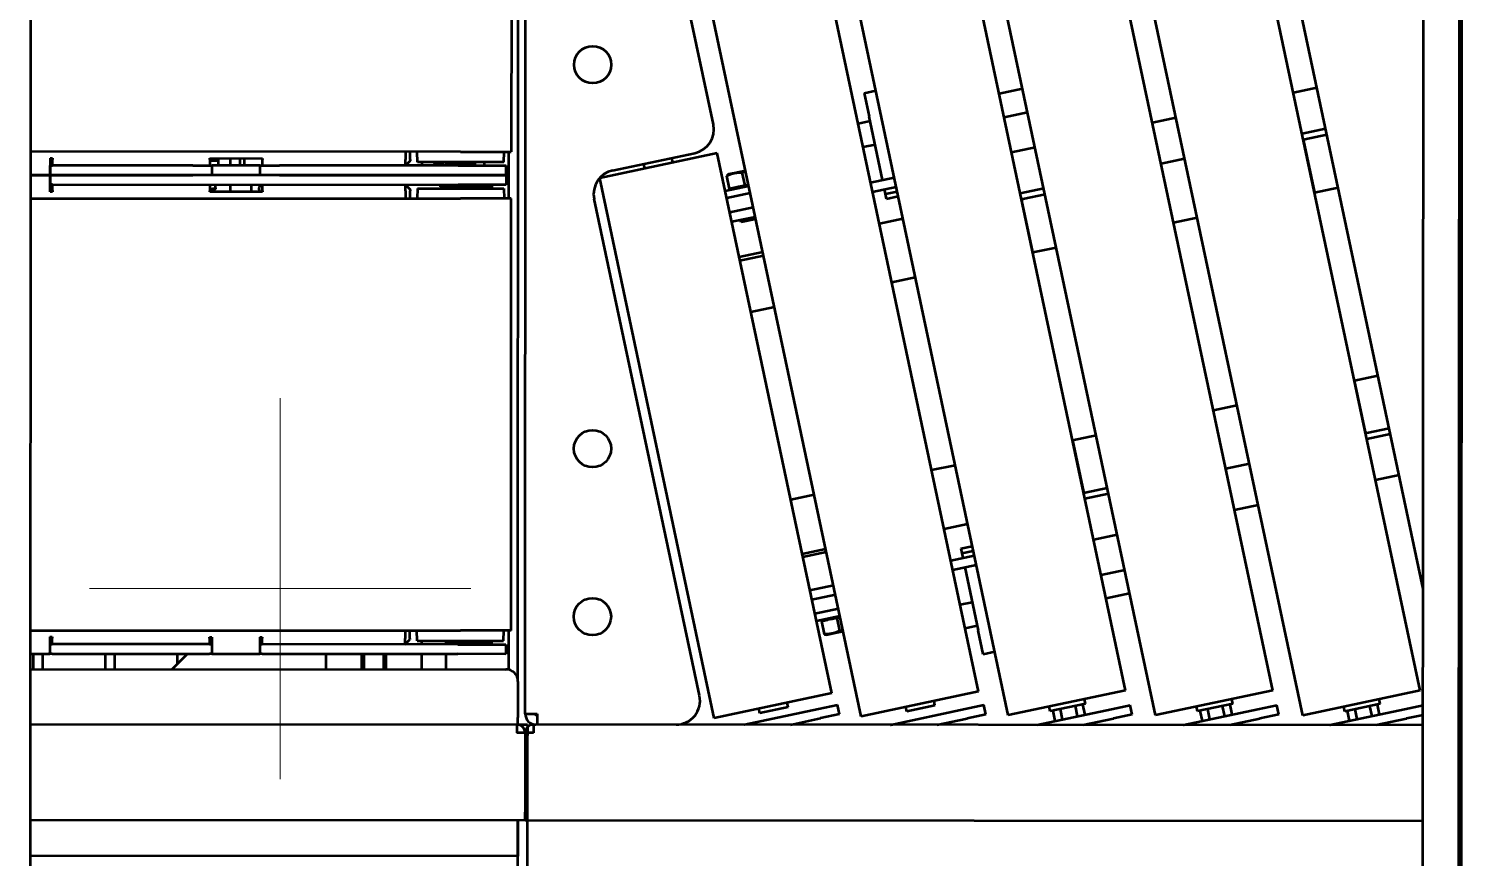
# Model space of a CAD drawing. Header units: millimetres. Extents: x 845401 to 948039, y 511594 to 550263.
# Drawn here: x 914943 to 915544, y 535753 to 536098 of the extents above; entities that cross this region are included whole.
import ezdxf

# ---------------------------------------------------------------- set-up
doc = ezdxf.new("R2010")
doc.units = ezdxf.units.MM
doc.layers.add('00', color=7, linetype='Continuous')
doc.layers.add('A-剖-0.10mm.......SECT-L01', color=255, linetype='Continuous', lineweight=18)
doc.layers.add('可见 (ISO)', color=7, linetype='Continuous', lineweight=50)

# ---------------------------------------------------------------- blocks, each defined once
blk = doc.blocks.new('单件分离新结构核图')
at = {"layer": '可见 (ISO)'}
for p, q in [((4621786.37, 893985.08), (4621786.37, 896285.08)), ((4621801.37, 893985.08), (4621801.37, 896285.08)), ((4621802.37, 893985.08), (4621802.37, 896285.08)), ((4621409.37, 894481.08), (4621409.37, 896105.08)), ((4621409.37, 894481.08), (4621409.37, 896105.08)), ((4621412.37, 894467.58), (4621412.37, 895293.08)), ((4621662.48, 894477.45), (4621491.47, 895281.98)), ((4621723.82, 894477.45), (4621552.81, 895281.98)), ((4621785.16, 894477.45), (4621614.15, 895281.98)), ((4621613.57, 894467.06), (4621442.56, 895271.59)), ((4621674.91, 894467.06), (4621503.9, 895271.59)), ((4621736.25, 894467.06), (4621565.24, 895271.59)), ((4621786.37, 894519.87), (4621626.58, 895271.59)), ((4621206.37, 894067.08), (4621206.37, 895169.33)), ((4621601.24, 894476.98), (4621490.01, 895000.29)), ((4621552.33, 894466.58), (4621441.1, 894989.89)), ((4621490.64, 894713.14), (4621433.88, 894980.18)), ((4621406.47, 894881.73), (4621406.47, 894701.73)), ((4621406.47, 894881.73), (4621406.47, 894701.73)), ((4621619.43, 894728.08), (4621609.65, 894726)), ((4621742, 894728.58), (4621732.22, 894726.5)), ((4621553.44, 894726.32), (4621558.25, 894727.34)), ((4621553.44, 894726.32), (4621555.51, 894716.54)), ((4621561.13, 894690.13), (4621555.51, 894716.54)), ((4621621.51, 894718.3), (4621611.73, 894716.22)), ((4621683.32, 894716.1), (4621673.54, 894714.02)), ((4621555.93, 894714.58), (4621550.96, 894713.53)), ((4621745.64, 894711.46), (4621735.86, 894709.38)), ((4621558.01, 894704.8), (4621553.04, 894703.75)), ((4621624.63, 894703.63), (4621614.85, 894701.55)), ((4621741.14, 894684.94), (4621736.57, 894706.46)), ((4621746.16, 894709.01), (4621736.95, 894707.06)), ((4621385.37, 894701.73), (4621206.37, 894701.73)), ((4621214.37, 894698.98), (4621214.37, 894692.48)), ((4621214.37, 894698.98), (4621215.37, 894698.98)), ((4621215.37, 894698.98), (4621215.37, 894698.48)), ((4621215.37, 894695.98), (4621215.37, 894698.48)), ((4621280.87, 894698.48), (4621280.87, 894698.98)), ((4621280.87, 894698.98), (4621302.87, 894698.98)), ((4621280.87, 894698.48), (4621280.87, 894695.98)), ((4621284.17, 894697.98), (4621280.87, 894697.98)), ((4621281.02, 894697.98), (4621281.02, 894698.98)), ((4621284.37, 894698.98), (4621284.37, 894695.98)), ((4621289.37, 894698.98), (4621289.37, 894695.98)), ((4621293.37, 894698.98), (4621293.37, 894695.98)), ((4621295.37, 894695.98), (4621295.37, 894698.98)), ((4621302.87, 894698.98), (4621302.87, 894698.48)), ((4621302.87, 894695.98), (4621302.87, 894698.48)), ((4621362.37, 894701.73), (4621362.37, 894698.48)), ((4621362.37, 894695.98), (4621362.37, 894698.48)), ((4621364.37, 894697.98), (4621362.37, 894695.98)), ((4621364.37, 894698.48), (4621364.37, 894701.73)), ((4621364.37, 894698.48), (4621364.37, 894697.98)), ((4621367.37, 894697.48), (4621367.27, 894701.73)), ((4621403.37, 894697.48), (4621367.37, 894697.48)), ((4621369.37, 894695.98), (4621369.37, 894697.48)), ((4621379.37, 894697.48), (4621379.37, 894695.98)), ((4621379.37, 894696.48), (4621379.37, 894697.48)), ((4621382.37, 894695.98), (4621382.37, 894697.48)), ((4621385.37, 894701.73), (4621406.47, 894701.73)), ((4621385.37, 894701.73), (4621406.47, 894701.73)), ((4621388.37, 894695.98), (4621388.37, 894697.48)), ((4621389.37, 894695.98), (4621389.37, 894697.48)), ((4621391.37, 894696.48), (4621391.37, 894697.48)), ((4621395.37, 894695.98), (4621395.37, 894697.48)), ((4621395.37, 894695.98), (4621395.37, 894697.48)), ((4621403.37, 894697.48), (4621403.46, 894701.73)), ((4621403.37, 894697.48), (4621403.46, 894701.73)), ((4621405.37, 894701.73), (4621405.37, 894682.23)), ((4621405.37, 894701.73), (4621405.37, 894682.23)), ((4621492.24, 894701.22), (4621443.33, 894690.82)), ((4621448.7, 894694.01), (4621482.94, 894701.28)), ((4621473.24, 894699.22), (4621473.65, 894697.27)), ((4621540.06, 894476.24), (4621492.24, 894701.22)), ((4621686.95, 894698.98), (4621677.17, 894696.91)), ((4621213.87, 894691.98), (4621206.37, 894691.98)), ((4621206.37, 894691.98), (4621213.87, 894691.98)), ((4621214.37, 894691.98), (4621213.87, 894691.98)), ((4621213.87, 894691.98), (4621214.37, 894691.98)), ((4621214.37, 894695.98), (4621215.37, 894695.98)), ((4621214.37, 894691.98), (4621214.37, 894695.98)), ((4621214.37, 894691.98), (4621215.37, 894691.98)), ((4621214.37, 894691.98), (4621214.37, 894687.98)), ((4621215.37, 894691.98), (4621214.37, 894691.98)), ((4621214.37, 894684.98), (4621214.37, 894691.48)), ((4621273.87, 894695.98), (4621215.37, 894695.98)), ((4621384.37, 894691.98), (4621215.37, 894691.98)), ((4621215.37, 894691.98), (4621273.87, 894691.98)), ((4621273.87, 894695.98), (4621280.48, 894695.98)), ((4621280.48, 894695.98), (4621280.87, 894695.98)), ((4621280.87, 894695.98), (4621281.87, 894695.98)), ((4621285.87, 894695.98), (4621281.87, 894695.98)), ((4621281.87, 894691.98), (4621281.87, 894695.98)), ((4621297.87, 894695.98), (4621285.87, 894695.98)), ((4621301.87, 894695.98), (4621297.87, 894695.98)), ((4621301.87, 894695.98), (4621302.87, 894695.98)), ((4621301.87, 894691.98), (4621301.87, 894695.98)), ((4621302.87, 894695.98), (4621303.25, 894695.98)), ((4621303.25, 894695.98), (4621309.87, 894695.98)), ((4621384.37, 894695.98), (4621309.87, 894695.98)), ((4621309.87, 894691.98), (4621384.37, 894691.98)), ((4621374.57, 894697.08), (4621374.14, 894696.65)), ((4621378.14, 894696.65), (4621374.14, 894696.65)), ((4621374.14, 894695.98), (4621374.14, 894696.65)), ((4621374.57, 894697.08), (4621377.71, 894697.08)), ((4621377.71, 894697.08), (4621378.14, 894696.65)), ((4621378.14, 894695.98), (4621378.14, 894696.65)), ((4621379.37, 894696.48), (4621391.37, 894696.48)), ((4621379.87, 894695.98), (4621379.37, 894696.48)), ((4621379.37, 894696.48), (4621379.37, 894695.98)), ((4621384.37, 894695.98), (4621404.37, 894695.98)), ((4621384.37, 894695.98), (4621404.37, 894695.98)), ((4621384.37, 894691.98), (4621404.37, 894691.98)), ((4621404.37, 894691.98), (4621384.37, 894691.98)), ((4621384.37, 894691.98), (4621404.37, 894691.98)), ((4621404.37, 894691.98), (4621384.37, 894691.98)), ((4621390.87, 894695.98), (4621391.37, 894696.48)), ((4621404.37, 894691.98), (4621404.37, 894695.98)), ((4621404.37, 894691.98), (4621404.37, 894695.98)), ((4621404.37, 894691.98), (4621404.37, 894687.98)), ((4621404.37, 894691.98), (4621404.37, 894687.98)), ((4621461.5, 894696.73), (4621461.91, 894694.77)), ((4621497.44, 894686.41), (4621496.29, 894691.82)), ((4621497.04, 894692.44), (4621496.82, 894692.3)), ((4621499.39, 894692.94), (4621497.04, 894692.44)), ((4621504.01, 894693.92), (4621499.39, 894692.94)), ((4621503.84, 894687.77), (4621502.69, 894693.18)), ((4621215.37, 894687.98), (4621214.37, 894687.98)), ((4621214.37, 894686.08), (4621215.37, 894686.08)), ((4621215.37, 894687.98), (4621384.37, 894687.98)), ((4621215.37, 894685.48), (4621215.37, 894687.98)), ((4621215.37, 894685.48), (4621215.37, 894684.98)), ((4621280.87, 894687.98), (4621280.87, 894685.48)), ((4621280.87, 894686.28), (4621281.31, 894686.28)), ((4621280.87, 894684.98), (4621280.87, 894685.48)), ((4621281.31, 894686.28), (4621283.31, 894686.28)), ((4621283.31, 894686.64), (4621283.31, 894687.98)), ((4621289.37, 894687.98), (4621289.37, 894684.98)), ((4621298.17, 894687.98), (4621298.17, 894684.98)), ((4621301.76, 894687.98), (4621301.76, 894687.57)), ((4621302.87, 894685.48), (4621302.87, 894687.98)), ((4621302.87, 894685.48), (4621302.87, 894684.98)), ((4621362.37, 894687.98), (4621364.37, 894685.98)), ((4621362.37, 894685.48), (4621362.37, 894687.98)), ((4621362.37, 894685.48), (4621362.37, 894682.23)), ((4621364.37, 894685.98), (4621364.37, 894685.48)), ((4621364.37, 894682.23), (4621364.37, 894685.48)), ((4621367.37, 894686.48), (4621367.27, 894682.23)), ((4621367.37, 894686.48), (4621403.37, 894686.48)), ((4621376.92, 894687.98), (4621376.92, 894687.08)), ((4621379.37, 894687.08), (4621376.92, 894687.08)), ((4621379.87, 894687.98), (4621379.37, 894687.48)), ((4621379.87, 894687.98), (4621379.37, 894687.48)), ((4621391.37, 894687.48), (4621379.37, 894687.48)), ((4621379.37, 894687.48), (4621379.37, 894686.48)), ((4621391.37, 894687.48), (4621379.37, 894687.48)), ((4621379.37, 894687.48), (4621379.37, 894686.48)), ((4621404.37, 894687.98), (4621384.37, 894687.98)), ((4621404.37, 894687.98), (4621384.37, 894687.98)), ((4621390.87, 894687.98), (4621391.37, 894687.48)), ((4621390.87, 894687.98), (4621391.37, 894687.48)), ((4621398.37, 894687.48), (4621391.37, 894687.48)), ((4621391.37, 894687.48), (4621391.37, 894686.48)), ((4621391.37, 894687.48), (4621391.37, 894686.48)), ((4621398.37, 894687.48), (4621391.37, 894687.48)), ((4621397.87, 894687.98), (4621398.37, 894687.48)), ((4621397.87, 894687.98), (4621398.37, 894687.48)), ((4621398.37, 894687.48), (4621398.37, 894686.48)), ((4621398.37, 894687.48), (4621398.37, 894686.48)), ((4621403.37, 894686.48), (4621403.46, 894682.23)), ((4621403.37, 894686.48), (4621403.46, 894682.23)), ((4621491.15, 894465.85), (4621443.33, 894690.82)), ((4621505.38, 894687.48), (4621495.6, 894685.4)), ((4621500.01, 894686.95), (4621497.44, 894686.41)), ((4621498.94, 894686.11), (4621498.23, 894686.58)), ((4621503.84, 894687.77), (4621501.26, 894687.22)), ((4621505.26, 894688.07), (4621503.84, 894687.77)), ((4621556.16, 894689.07), (4621565.94, 894691.15)), ((4621556.99, 894685.16), (4621566.77, 894687.24)), ((4621562.38, 894684.26), (4621561.96, 894686.22)), ((4621628.27, 894686.51), (4621618.49, 894684.43)), ((4621741.06, 894684.93), (4621750.84, 894687.01)), ((4621206.37, 894682.23), (4621385.37, 894682.23)), ((4621215.37, 894684.98), (4621214.37, 894684.98)), ((4621302.87, 894684.98), (4621280.87, 894684.98)), ((4621406.47, 894682.23), (4621385.37, 894682.23)), ((4621406.47, 894682.23), (4621385.37, 894682.23)), ((4621406.47, 894502.23), (4621406.47, 894682.23)), ((4621406.47, 894502.23), (4621406.47, 894682.23)), ((4621485, 894475.16), (4621441, 894682.15)), ((4621506, 894684.55), (4621496.22, 894682.47)), ((4621562.38, 894684.26), (4621567.19, 894685.28)), ((4621562.79, 894682.3), (4621562.38, 894684.26)), ((4621562.79, 894682.3), (4621567.6, 894683.33)), ((4621623.76, 894659.99), (4621619.19, 894681.51)), ((4621628.79, 894684.06), (4621619.57, 894682.11)), ((4621497.47, 894676.6), (4621507.25, 894678.68)), ((4621498.3, 894672.69), (4621508.08, 894674.77)), ((4621502.18, 894672.49), (4621501.98, 894673.47)), ((4621508.29, 894673.79), (4621502.18, 894672.49)), ((4621559.8, 894671.96), (4621569.58, 894674.03)), ((4621682.37, 894672.45), (4621692.15, 894674.53)), ((4621623.68, 894659.98), (4621633.46, 894662.06)), ((4621511.23, 894659.95), (4621501.45, 894657.87)), ((4621501.73, 894656.55), (4621511.51, 894658.63)), ((4621564.99, 894647.5), (4621574.78, 894649.58)), ((4621516.09, 894637.11), (4621506.31, 894635.03)), ((4621757.69, 894606.67), (4621767.47, 894608.75)), ((4621762.35, 894585.17), (4621757.77, 894606.69)), ((4621699, 894594.2), (4621708.79, 894596.28)), ((4621640.32, 894581.73), (4621650.1, 894583.8)), ((4621772.67, 894584.3), (4621762.89, 894582.22)), ((4621762.94, 894584.79), (4621772.15, 894586.74)), ((4621644.97, 894560.22), (4621640.4, 894581.74)), ((4621581.63, 894569.25), (4621591.41, 894571.33)), ((4621713.98, 894571.82), (4621704.2, 894569.75)), ((4621776.31, 894567.18), (4621766.53, 894565.1)), ((4621655.3, 894559.35), (4621645.51, 894557.27)), ((4621645.56, 894559.84), (4621654.78, 894561.8)), ((4621532.72, 894558.85), (4621522.94, 894556.78)), ((4621717.62, 894554.71), (4621707.84, 894552.63)), ((4621586.83, 894544.8), (4621596.61, 894546.88)), ((4621658.93, 894542.23), (4621649.15, 894540.15)), ((4621527.72, 894534.28), (4621537.5, 894536.36)), ((4621593.77, 894536.56), (4621598.58, 894537.58)), ((4621593.77, 894536.56), (4621594.19, 894534.6)), ((4621594.19, 894534.6), (4621599, 894535.63)), ((4621537.78, 894535.04), (4621528, 894532.96)), ((4621589.63, 894531.59), (4621599.41, 894533.67)), ((4621590.46, 894527.68), (4621600.25, 894529.76)), ((4621594.19, 894534.6), (4621594.6, 894532.65)), ((4621595.43, 894528.74), (4621601.05, 894502.33)), ((4621662.05, 894527.56), (4621652.27, 894525.48)), ((4621530.94, 894519.12), (4621540.72, 894521.2)), ((4621531.78, 894515.2), (4621541.56, 894517.28)), ((4621664.13, 894517.78), (4621654.35, 894515.7)), ((4621542.8, 894511.41), (4621533.02, 894509.34)), ((4621598.55, 894514.06), (4621593.58, 894513.01)), ((4621533.65, 894506.4), (4621543.43, 894508.48)), ((4621535.74, 894506.23), (4621538.31, 894506.78)), ((4621535.74, 894506.23), (4621536.89, 894500.82)), ((4621536.99, 894507.11), (4621536.53, 894506.4)), ((4621539.56, 894507.04), (4621542.13, 894507.59)), ((4621542.13, 894507.59), (4621543.55, 894507.89)), ((4621542.13, 894507.59), (4621543.29, 894502.18)), ((4621206.37, 894502.23), (4621385.37, 894502.23)), ((4621214.37, 894499.48), (4621214.37, 894492.98)), ((4621214.37, 894499.48), (4621215.37, 894499.48)), ((4621215.37, 894499.48), (4621215.37, 894498.98)), ((4621280.87, 894498.98), (4621280.87, 894499.48)), ((4621280.87, 894499.48), (4621281.87, 894499.48)), ((4621281.87, 894499.48), (4621281.87, 894492.98)), ((4621301.87, 894499.48), (4621301.87, 894492.98)), ((4621301.87, 894499.48), (4621302.87, 894499.48)), ((4621302.87, 894499.48), (4621302.87, 894498.98)), ((4621362.37, 894502.23), (4621362.37, 894498.98)), ((4621364.37, 894498.98), (4621364.37, 894502.23)), ((4621367.37, 894497.98), (4621367.27, 894502.23)), ((4621406.47, 894502.23), (4621385.37, 894502.23)), ((4621406.47, 894502.23), (4621385.37, 894502.23)), ((4621403.37, 894497.98), (4621403.46, 894502.23)), ((4621403.37, 894497.98), (4621403.46, 894502.23)), ((4621405.37, 894502.23), (4621405.37, 894485.98)), ((4621405.37, 894502.23), (4621405.37, 894485.98)), ((4621537.82, 894500.56), (4621537.57, 894500.6)), ((4621537.82, 894500.56), (4621540.18, 894501.06)), ((4621540.18, 894501.06), (4621544.8, 894502.04)), ((4621600.63, 894504.28), (4621595.66, 894503.23)), ((4621603.13, 894492.54), (4621601.05, 894502.33)), ((4621214.37, 894496.48), (4621214.37, 894492.48)), ((4621214.37, 894496.48), (4621215.37, 894496.48)), ((4621215.37, 894496.48), (4621215.37, 894498.98)), ((4621280.87, 894496.48), (4621215.37, 894496.48)), ((4621280.87, 894498.98), (4621280.87, 894496.48)), ((4621280.87, 894496.48), (4621281.87, 894496.48)), ((4621281.87, 894496.48), (4621281.87, 894492.48)), ((4621301.87, 894496.48), (4621301.87, 894492.48)), ((4621301.87, 894496.48), (4621302.87, 894496.48)), ((4621302.87, 894496.48), (4621302.87, 894498.98)), ((4621384.37, 894496.48), (4621302.87, 894496.48)), ((4621362.37, 894496.48), (4621362.37, 894498.98)), ((4621362.37, 894496.48), (4621364.37, 894498.48)), ((4621364.37, 894498.98), (4621364.37, 894498.48)), ((4621367.37, 894497.98), (4621403.37, 894497.98)), ((4621369.37, 894496.48), (4621369.37, 894497.98)), ((4621379.37, 894497.98), (4621379.37, 894496.98)), ((4621379.37, 894497.98), (4621379.37, 894496.98)), ((4621379.37, 894496.98), (4621379.37, 894496.48)), ((4621379.37, 894496.98), (4621391.37, 894496.98)), ((4621379.87, 894496.48), (4621379.37, 894496.98)), ((4621379.37, 894496.98), (4621391.37, 894496.98)), ((4621379.87, 894496.48), (4621379.37, 894496.98)), ((4621379.37, 894496.98), (4621379.37, 894496.48)), ((4621384.37, 894496.48), (4621404.37, 894496.48)), ((4621384.37, 894496.48), (4621404.37, 894496.48)), ((4621390.87, 894496.48), (4621391.37, 894496.98)), ((4621390.87, 894496.48), (4621391.37, 894496.98)), ((4621391.37, 894497.98), (4621391.37, 894496.98)), ((4621391.37, 894497.98), (4621391.37, 894496.98)), ((4621391.37, 894496.98), (4621398.37, 894496.98)), ((4621391.37, 894496.98), (4621398.37, 894496.98)), ((4621397.87, 894496.48), (4621398.37, 894496.98)), ((4621397.87, 894496.48), (4621398.37, 894496.98)), ((4621398.37, 894497.98), (4621398.37, 894496.98)), ((4621398.37, 894497.98), (4621398.37, 894496.98)), ((4621399.37, 894497.78), (4621398.37, 894497.78)), ((4621399.37, 894497.78), (4621398.37, 894497.78)), ((4621399.37, 894497.98), (4621399.37, 894497.78)), ((4621399.37, 894497.98), (4621399.37, 894497.78)), ((4621404.37, 894496.48), (4621404.37, 894492.48)), ((4621404.37, 894496.48), (4621404.37, 894492.48)), ((4621603.13, 894492.54), (4621607.94, 894493.57)), ((4621206.37, 894492.48), (4621213.87, 894492.48)), ((4621207.37, 894492.48), (4621207.37, 894486.08)), ((4621211.37, 894492.48), (4621211.37, 894486.08)), ((4621213.87, 894492.48), (4621214.37, 894492.48)), ((4621215.37, 894492.48), (4621214.37, 894492.48)), ((4621215.37, 894492.48), (4621280.87, 894492.48)), ((4621237.37, 894492.48), (4621237.37, 894486.08)), ((4621241.37, 894492.48), (4621241.37, 894486.08)), ((4621265.37, 894486.08), (4621271.77, 894492.48)), ((4621267.37, 894492.48), (4621267.37, 894488.08)), ((4621271.37, 894492.48), (4621271.37, 894492.08)), ((4621281.87, 894492.48), (4621280.87, 894492.48)), ((4621281.87, 894492.48), (4621282.37, 894492.48)), ((4621282.37, 894492.48), (4621301.37, 894492.48)), ((4621301.37, 894492.48), (4621301.87, 894492.48)), ((4621302.87, 894492.48), (4621301.87, 894492.48)), ((4621302.87, 894492.48), (4621384.37, 894492.48)), ((4621329.37, 894492.48), (4621329.37, 894486.08)), ((4621344.27, 894486.08), (4621344.27, 894492.48)), ((4621345.27, 894486.08), (4621345.27, 894492.48)), ((4621353.47, 894486.08), (4621353.47, 894492.48)), ((4621354.47, 894486.08), (4621354.47, 894492.48)), ((4621369.37, 894486.08), (4621369.37, 894492.48)), ((4621379.37, 894492.48), (4621379.37, 894486.08)), ((4621379.37, 894492.48), (4621379.37, 894486.08)), ((4621404.37, 894492.48), (4621384.37, 894492.48)), ((4621404.37, 894492.48), (4621384.37, 894492.48)), ((4621206.37, 894486.08), (4621404.37, 894486.08)), ((4621409.37, 894481.08), (4621409.37, 894466.08)), ((4621409.37, 894481.08), (4621409.37, 894466.08)), ((4621540.06, 894476.24), (4621491.15, 894465.85)), ((4621601.24, 894476.98), (4621552.33, 894466.58)), ((4621662.48, 894477.45), (4621613.57, 894467.06)), ((4621723.82, 894477.45), (4621674.91, 894467.06)), ((4621785.16, 894477.45), (4621736.25, 894467.06)), ((4621503.67, 894463.09), (4621534.61, 894469.67)), ((4621510.15, 894467.84), (4621509.73, 894469.8)), ((4621521.89, 894470.34), (4621510.15, 894467.84)), ((4621521.89, 894470.34), (4621521.47, 894472.29)), ((4621534.61, 894469.67), (4621542.43, 894471.33)), ((4621543.26, 894467.42), (4621542.43, 894471.33)), ((4621564.67, 894463.09), (4621595.61, 894469.67)), ((4621571.33, 894468.58), (4621570.92, 894470.53)), ((4621583.07, 894471.07), (4621571.33, 894468.58)), ((4621583.07, 894471.07), (4621582.66, 894473.03)), ((4621595.61, 894469.67), (4621603.43, 894471.33)), ((4621604.26, 894467.42), (4621603.43, 894471.33)), ((4621625.67, 894463.09), (4621656.61, 894469.67)), ((4621631.11, 894468.74), (4621630.69, 894470.7)), ((4621645.78, 894471.86), (4621631.11, 894468.74)), ((4621636.25, 894465.34), (4621635.34, 894469.64)), ((4621642.46, 894466.66), (4621641.55, 894470.96)), ((4621645.57, 894467.32), (4621644.65, 894471.62)), ((4621645.78, 894471.86), (4621645.36, 894473.82)), ((4621656.61, 894469.67), (4621664.43, 894471.33)), ((4621665.26, 894467.42), (4621664.43, 894471.33)), ((4621686.67, 894463.09), (4621717.61, 894469.67)), ((4621692.45, 894468.74), (4621692.03, 894470.7)), ((4621707.12, 894471.86), (4621692.45, 894468.74)), ((4621697.58, 894465.41), (4621696.68, 894469.64)), ((4621703.79, 894466.73), (4621702.89, 894470.96)), ((4621706.89, 894467.39), (4621705.99, 894471.62)), ((4621707.12, 894471.86), (4621706.7, 894473.82)), ((4621717.61, 894469.67), (4621725.43, 894471.33)), ((4621726.26, 894467.42), (4621725.43, 894471.33)), ((4621747.67, 894463.09), (4621778.61, 894469.67)), ((4621753.79, 894468.74), (4621753.37, 894470.7)), ((4621768.46, 894471.86), (4621753.79, 894468.74)), ((4621758.9, 894465.48), (4621758.02, 894469.64)), ((4621765.11, 894466.8), (4621764.23, 894470.96)), ((4621768.22, 894467.46), (4621767.33, 894471.62)), ((4621768.46, 894471.86), (4621768.04, 894473.82)), ((4621778.61, 894469.67), (4621786.37, 894471.31)), ((4621206.37, 894463.08), (4621408.87, 894463.08)), ((4621408.87, 894463.08), (4621409.37, 894463.08)), ((4621408.87, 894463.08), (4621408.87, 894459.58)), ((4621408.87, 894463.08), (4621408.87, 894459.58)), ((4621408.87, 894463.08), (4621409.37, 894463.08)), ((4621409.37, 894463.08), (4621409.37, 894466.08)), ((4621409.37, 894463.08), (4621409.37, 894466.08)), ((4621409.37, 894463.08), (4621409.37, 894463.04)), ((4621409.37, 894463.08), (4621413.37, 894463.08)), ((4621409.37, 894463.04), (4621409.37, 894463.08)), ((4621409.37, 894463.08), (4621409.37, 894463.04)), ((4621409.37, 894463.08), (4621413.37, 894463.08)), ((4621409.37, 894463.04), (4621409.37, 894463.08)), ((4621412.37, 894467.58), (4621417.37, 894467.58)), ((4621413.37, 894463.08), (4621413.37, 894458.58)), ((4621413.37, 894463.08), (4621413.37, 894462.03)), ((4621786.37, 894463.08), (4621415.87, 894463.08)), ((4621415.87, 894463.08), (4621415.87, 894459.58)), ((4621416.87, 894467.08), (4621417.37, 894467.08)), ((4621417.37, 894467.58), (4621417.37, 894463.08)), ((4621522.86, 894463.08), (4621535.44, 894465.75)), ((4621543.26, 894467.42), (4621535.44, 894465.75)), ((4621583.86, 894463.08), (4621596.44, 894465.75)), ((4621604.26, 894467.42), (4621596.44, 894465.75)), ((4621633.14, 894464.68), (4621632.23, 894468.98)), ((4621644.86, 894463.08), (4621657.44, 894465.75)), ((4621646.47, 894463.08), (4621646.4, 894463.41)), ((4621665.26, 894467.42), (4621657.44, 894465.75)), ((4621694.47, 894464.75), (4621693.57, 894468.98)), ((4621705.86, 894463.08), (4621718.44, 894465.75)), ((4621707.81, 894463.08), (4621707.73, 894463.48)), ((4621726.26, 894467.42), (4621718.44, 894465.75)), ((4621755.79, 894464.82), (4621754.91, 894468.98)), ((4621766.86, 894463.08), (4621779.44, 894465.75)), ((4621769.15, 894463.08), (4621769.05, 894463.54)), ((4621786.37, 894467.23), (4621779.44, 894465.75)), ((4621412.37, 894459.58), (4621408.87, 894459.58)), ((4621412.37, 894459.58), (4621408.87, 894459.58)), ((4621412.37, 894459.58), (4621412.37, 894426.58)), ((4621415.87, 894459.58), (4621412.37, 894459.58)), ((4621412.37, 894459.58), (4621412.37, 894426.58)), ((4621413.37, 894387.58), (4621413.37, 894458.58)), ((4621412.37, 894423.08), (4621206.37, 894423.08)), ((4621409.37, 894387.58), (4621409.37, 894423.08)), ((4621409.37, 894423.08), (4621409.37, 894408.28)), ((4621409.37, 894423.08), (4621409.37, 894408.28)), ((4621412.37, 894423.08), (4621412.37, 894426.58)), ((4621412.37, 894423.08), (4621412.37, 894426.58)), ((4621786.37, 894423.08), (4621412.37, 894423.08)), ((4621409.37, 894408.28), (4621206.37, 894408.28))]:
    blk.add_line(p, q, dxfattribs=at)
for centre in [(4621440.37, 894738.08), (4621440.37, 894578.08), (4621440.37, 894508.08)]:
    blk.add_circle(centre, 7.75, dxfattribs=at)
for centre, radius, start, end in [((4621480.86, 894711.07), 10, 282, 12), ((4621737.06, 894706.57), 0.5, 102, 192), ((4621284.17, 894698.18), 0.2, 270, 0), ((4621213.87, 894692.48), 0.5, 270, 0), ((4621213.87, 894691.48), 0.5, 0, 90), ((4621450.78, 894684.23), 10, 102, 192), ((4621304.37, 894686.08), 3, 150.19009, 201.51019), ((4621304.37, 894686.08), 3, 140.70352, 150.19009), ((4621619.68, 894681.62), 0.5, 102, 192), ((4621762.84, 894585.28), 0.5, 192, 282), ((4621645.46, 894560.33), 0.5, 192, 282), ((4621213.87, 894492.98), 0.5, 270, 0), ((4621282.37, 894492.98), 0.5, 180, 270), ((4621301.37, 894492.98), 0.5, 270, 0), ((4621404.37, 894481.08), 5, 0, 90), ((4621404.37, 894481.08), 5, 0, 90), ((4621475.22, 894473.08), 10, 270, 12), ((4621408.87, 894459.58), 3.5, 0, 90), ((4621408.87, 894459.58), 3.5, 0, 90), ((4621416.87, 894467.58), 4.5, 180, 270), ((4621415.87, 894459.58), 3.5, 90, 180), ((4621416.87, 894467.58), 0.5, 180, 270), ((4621503.57, 894463.58), 0.5, 270, 282), ((4621564.57, 894463.58), 0.5, 270, 282), ((4621625.57, 894463.58), 0.5, 270, 282), ((4621686.57, 894463.58), 0.5, 270, 282), ((4621747.57, 894463.58), 0.5, 270, 282), ((4621408.87, 894459.58), 0.5, 0, 90), ((4621408.87, 894459.58), 0.5, 0, 90), ((4621415.87, 894459.58), 0.5, 90, 180)]:
    blk.add_arc(centre, radius, start, end, dxfattribs=at)
for points, weights in [([(4621496.29, 894691.82), (4621497.91, 894692.62), (4621499.39, 894692.94)], [2.30569732663, 2.48404363552, 2.48404363552]), ([(4621496.82, 894692.3), (4621496.56, 894692.14), (4621496.29, 894691.82)], [2.29455036847, 2.25307439171, 2.16200737808]), ([(4621499.39, 894692.94), (4621500.88, 894693.25), (4621502.69, 894693.18)], [2.59387601082, 2.59387601082, 2.40764409218]), ([(4621502.69, 894693.18), (4621503.39, 894693.48), (4621504.05, 894693.72)], [2.37770813634, 2.43388321452, 2.4729002795]), ([(4621280.87, 894686.3), (4621281.09, 894686.28), (4621281.31, 894686.28)], [1.01360535693, 1.00888049391, 1]), ([(4621281.31, 894686.28), (4621282.24, 894686.28), (4621283.31, 894686.64)], [1, 1.0379548493, 1]), ([(4621283.31, 894686.64), (4621283.31, 894686.28), (4621283.31, 894686.28)], [1, 1.0379548493, 1]), ([(4621501.26, 894687.22), (4621500.66, 894686.99), (4621500.01, 894686.95)], [1.51463139945, 1.52426033396, 1.51463139945]), ([(4621539.56, 894507.04), (4621538.91, 894507.01), (4621538.31, 894506.78)], [1.62961710017, 1.63997703087, 1.62961710017]), ([(4621540.18, 894501.06), (4621538.69, 894500.75), (4621536.89, 894500.82)], [2.48404363552, 2.48404363552, 2.30569732663]), ([(4621536.89, 894500.82), (4621537.26, 894500.64), (4621537.57, 894500.6)], [2.16200737808, 2.25307439171, 2.29455036847]), ([(4621543.29, 894502.18), (4621541.66, 894501.38), (4621540.18, 894501.06)], [2.30569732663, 2.48404363552, 2.48404363552]), ([(4621544.75, 894502.24), (4621544.05, 894502.19), (4621543.29, 894502.18)], [2.54148161914, 2.50138248765, 2.44364949703])]:
    blk.add_rational_spline(points, weights, degree=2, dxfattribs=at)
blk = doc.blocks.new('C线')
at = {"layer": 'A-剖-0.10mm.......SECT-L01', "color": 1, "rotation": 359.9712527628268}
blk.add_blockref('单件分离新结构核图', (-3624841.16, -417498.02, 12.69), dxfattribs=at)
blk = doc.blocks.new('BC线平台')
at = {"layer": 'A-剖-0.10mm.......SECT-L01'}
h = blk.add_hatch(dxfattribs=at)
h.set_pattern_fill('CROSS', color=2, scale=50)
h.set_pattern_definition([(0, (691447.87, 341554.85), (317.5, 317.5), [158.75, -476.25]), (90, (691527.24, 341475.47), (-317.5, 317.5), [158.75, -476.25])])
h.paths.add_polyline_path([(791174.13, 370096.42), (802932.03, 370096.42), (802932.03, 366396.42), (791174.13, 366396.42)])

msp = doc.modelspace()

# ---------------------------------------------------------------- block references
at = {"layer": '00'}
for name, p in [('BC线平台', (120688.34, 168041.31, -0.98)), ('C线', (-81869.83, 61162.22))]:
    msp.add_blockref(name, p, dxfattribs=at)

doc.saveas('drawing.dxf')
